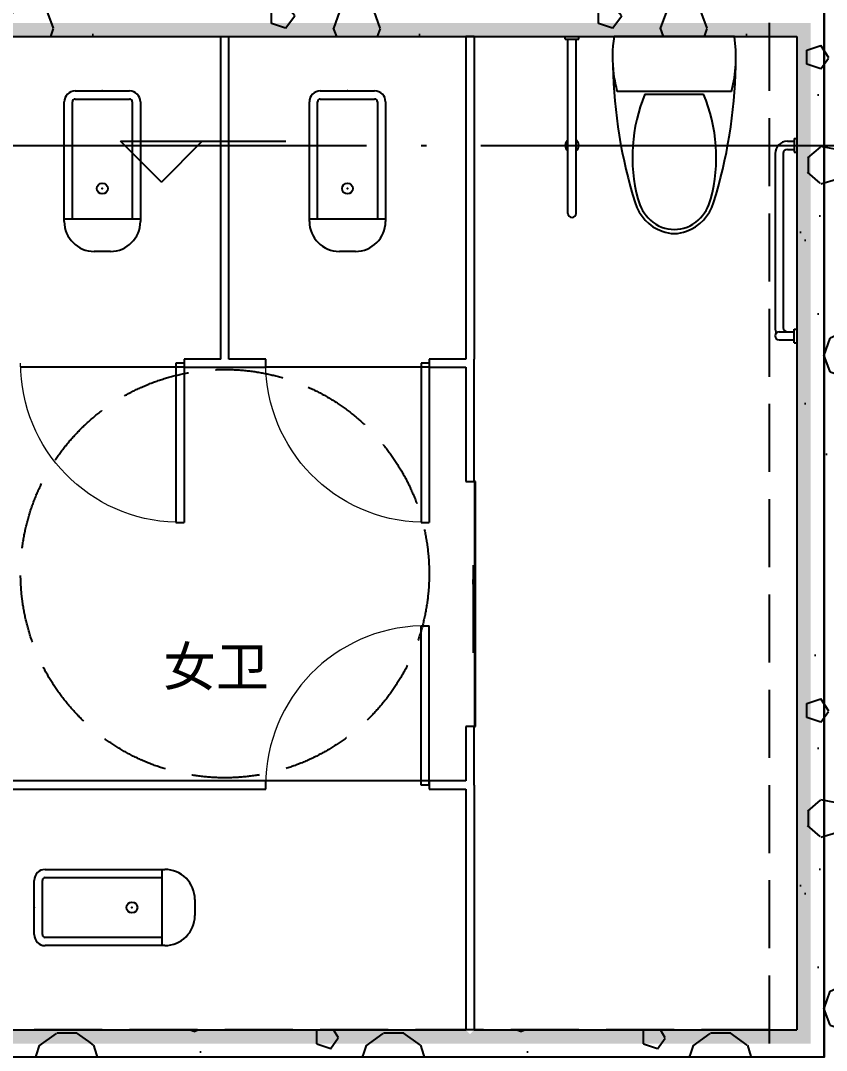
# Model space of a CAD drawing. Extents: x 175123 to 254035, y 15257 to 44959.
# Drawn here: x 185510 to 188468, y 34796 to 38580 of the extents above; entities that cross this region are included whole.
import ezdxf
from ezdxf.enums import TextEntityAlignment as Align
from ezdxf.xclip import XClip

# ---------------------------------------------------------------- set-up
doc = ezdxf.new("R2010")
doc.units = 0
doc.header["$LTSCALE"] = 1000
doc.header["$MEASUREMENT"] = 0
doc.header["$XCLIPFRAME"] = 2
for name, pattern in [('13#结构梁$0$DASH', [0.35, 0.25, -0.1]), ('X-104 13#平面$0$DASH', [0.35, 0.25, -0.1]), ('X-104 13#平面$0$DOTE', [2.4200000000000004, 2, -0.2, 0.02, -0.2])]:
    doc.linetypes.add(name, pattern=pattern)
for name, color, linetype in [('01-标注_标高', 200, 'Continuous'), ('02-TEXT_标注', 130, 'Continuous'), ('13#结构梁$0$s-beam', 4, '13#结构梁$0$DASH'), ('AXIS_TEXT', 7, 'Continuous'), ('PUB_WALL', 9, 'Continuous'), ('X-104 13#平面$0$A-I_卫-洁具', 241, 'Continuous'), ('X-104 13#平面$0$A-I_卫-隔断', 214, 'Continuous'), ('X-104 13#平面$0$A_AXIS-轴线', 36, 'X-104 13#平面$0$DOTE'), ('X-104 13#平面$1$05-填充_天正', 26, 'Continuous'), ('X-104 13#平面$1$A_STR-砌块墙', 121, 'Continuous')]:
    doc.layers.add(name, color=color, linetype=linetype)
doc.layers.add('X-104 13#平面$0$000套内', color=226, linetype='Continuous', lineweight=30, plot=False)
doc.styles.add('COMPLEX', font='COMPLEX')
doc.styles.get("Standard").update_dxf_attribs({"font": 'STXIHEI.TTF'})
doc.styles.add('图签信息$0$华文细黑', font='STXIHEI.TTF', dxfattribs={"height": 10})
pattern_1 = [(0, (354, -366), (600, 1200), [0, -1200]), (0, (-348, -528), (600, 1200), [0, -1200]), (0, (42, -540), (600, 1200), [0, -1200]), (0, (468, -186), (600, 1200), [0, -1200]), (0, (-30, -600), (600, 1200), [0, -1200]), (0, (588, 570), (600, 1200), [0, -1200]), (0, (222, 474), (600, 1200), [0, -1200]), (0, (413.9999999999999, 324), (600, 1200), [0, -1200]), (0, (-564, 300), (600, 1200), [0, -1200]), (0, (24, 246), (600, 1200), [0, -1200]), (0, (-204, -60), (600, 1200), [0, -1200]), (0, (-192, -509.9999999999999), (600, 1200), [0, -1200]), (0, (258, -558), (600, 1200), [0, -1200]), (0, (588, -30), (600, 1200), [0, -1200]), (0, (-534, -216), (600, 1200), [0, -1200]), (0, (-432, -12), (600, 1200), [0, -1200]), (0, (36, -96), (600, 1200), [0, -1200]), (0, (-132, -270), (600, 1200), [0, -1200]), (0, (-228, 126), (600, 1200), [0, -1200]), (0, (-78, 576), (600, 1200), [0, -1200]), (0, (-486.0000000000001, -468), (600, 1200), [0, -1200]), (0, (174, 330), (600, 1200), [0, -1200]), (0, (-384, 348), (600, 1200), [0, -1200]), (0, (-480, 504), (600, 1200), [0, -1200]), (130.601294, (514.285716, 194.285712), (-2999.999966861969, 3600.000015739533), [52.683108, -22074.222]), (18.4349488, (428.571432, 217.142856), (2999.999988936139, 1199.999991146445), [54.21048, -7535.2558]), (90, (428.571432, 165.714288), (600.0000000000001, 1200), [51.428568, -2348.5713]), (161.565051, (480, 148.571424), (-3000.000015105215, 1199.999910544823), [54.21048, -7535.2558]), (53.1301023, (480, 148.571424), (600.0000011342403, 1199.99999943288), [57.14286, -5942.856999999999]), (135, (525.714288, -462.85704), (-600.0000725322863, 1199.999918790402), [48.48732, -3345.6252]), (45, (457.142856, -462.85704), (599.9999961647541, 1199.999995157935), [48.48732, -3345.6252]), (135, (491.428572, -497.1428400000001), (-600.0000725322863, 1199.999918790402), [48.48732, -3345.6252]), (45, (491.428572, -497.1428400000001), (599.9999961647541, 1199.999995157935), [48.48732, -3345.6252]), (116.565051, (-51.42852, 342.857148), (-0.0001043859734650709, 2399.999934707041), [63.887652, -1277.753]), (180, (-79.99991999999999, 399.999996), (-599.9999999999998, 1200), [68.571432, -1131.4285]), (63.43494880000001, (-177.1428, 342.857148), (5.432290706153253e-06, 2399.999988372672), [63.887652, -1277.753]), (116.565051, (-148.5714, 285.714288), (-0.0001043859734650709, 2399.999934707041), [63.887652, -1277.753]), (0, (-148.5714, 285.714288), (600, 1200), [68.571432, -1131.4285]), (63.43494880000001, (-79.99991999999999, 285.714288), (5.432290706153253e-06, 2399.999988372672), [63.887652, -1277.753]), (107.102728, (399.999996, -62.85708000000001), (-1799.999931184909, 6000.000009680287), [77.72269200000001, -32565.805]), (143.972626, (377.142852, 11.428572), (-11399.99985547618, 8399.999990492668), [77.72269200000001, -16244.04]), (180, (314.285712, 57.14286), (-599.9999999999998, 1200), [74.285712, -1125.7142]), (36.02737329999999, (177.14286, 11.428572), (11399.99991575318, 8399.99990944439), [77.72269200000001, -16244.04]), (71.5650511, (154.285716, -57.14279999999999), (1800.000009240657, 5999.99998966958), [72.280632, -7517.185600000001]), (107.102728, (177.14286, -131.42856), (-1799.999931184909, 6000.000009680287), [77.72269200000001, -32565.805]), (143.972626, (240, -177.1428), (-11399.99985547618, 8399.999990492668), [77.72269200000001, -16244.04]), (0, (240, -177.1428), (600, 1200), [74.285712, -1125.7142]), (36.02737329999999, (314.285712, -177.1428), (11399.99991575318, 8399.99990944439), [77.72269200000001, -16244.04]), (71.5650511, (377.142852, -131.42856), (1800.000009240657, 5999.99998966958), [72.280632, -7517.185600000001]), (150.255118, (411.428568, 497.142852), (-1800.000004260273, 1199.999985130039), [46.07004, -9628.639200000001]), (90, (371.428572, 474.28572), (600.0000000000001, 1200), [45.714288, -2354.2855]), (29.7448813, (371.428572, 474.28572), (1800.000001060037, 1199.999994395642), [46.07004, -9628.639200000001]), (116.565051, (131.428572, -354.28572), (-0.0001043859734650709, 2399.999934707041), [63.887652, -1277.753]), (168.690067, (102.857148, -297.1428), (-5400.000004006199, 1199.999969888218), [58.274508, -12179.371]), (41.18592510000001, (0, -325.7142), (14999.99990911732, 13199.99988457684), [60.743688, -25451.604]), (90, (0, -382.85712), (600.0000000000001, 1200), [57.14286, -2342.857]), (138.814074, (45.714288, -422.85708), (-14999.99973338043, 13200.0000840726), [60.743688, -25451.604]), (16.6992442, (45.714288, -422.85708), (19799.99985103278, 5999.99993715613), [59.6589, -24997.075]), (60.9453959, (102.857148, -405.71424), (599.9999984077513, 1199.99998938541), [58.83217200000001, -24650.679]), (109.983106, (-371.42856, 148.571424), (-3000.000011299861, 8399.999977770043), [66.88400399999998, -28024.39499999999]), (155.556045, (-394.28568, 211.428576), (-7800.000029732115, 3599.999925205931), [69.045972, -28930.263]), (24.4439547, (-519.99996, 211.428576), (7800.000003890955, 3599.999982684802), [69.045972, -28930.263]), (70.01689340000001, (-542.85708, 148.571424), (3000.000009044286, 8399.999979161448), [66.88400399999999, -28024.395]), (109.983106, (-519.99996, 85.71428399999999), (-3000.000011299861, 8399.999977770043), [66.88400399999998, -28024.39499999999]), (160.016893, (-457.14276, 62.85714), (-3000.000001763259, 1199.999945333349), [66.88400399999999, -13978.755]), (19.9831065, (-457.14276, 62.85714), (2999.999983528817, 1199.999998096056), [66.88400399999999, -13978.755]), (70.01689340000001, (-394.28568, 85.71428399999999), (3000.000009044286, 8399.999979161448), [66.88400399999999, -28024.395]), (122.005383, (74.285712, 39.999996), (-600.0000805229399, 1199.999938741572), [53.908464, -11266.868]), (18.4349488, (-5.71428, 68.571432), (2999.999988936139, 1199.999991146445), [54.21048, -7535.2558]), (90, (-5.71428, 17.142852), (600.0000000000001, 1200), [51.428568, -2348.5713]), (161.565051, (45.714288, 0), (-3000.000015105215, 1199.999910544823), [54.21048, -7535.2558]), (54.46232220000002, (45.714288, 0), (4199.999993914518, 5999.999991012131), [49.15614, -20596.423]), (116.565051, (-274.28568, -251.42856), (-0.0001043859734650709, 2399.999934707041), [63.887652, -1277.753]), (180, (-302.85708, -194.28564), (-599.9999999999998, 1200), [62.85714, -1137.1428]), (59.0362434, (-399.99996, -251.42856), (600.000001953063, 1199.999994175555), [66.63945599999998, -13927.644]), (120.963756, (-365.71428, -308.57136), (-600.0000819959288, 1199.999944893199), [66.639456, -13927.644]), (0, (-365.71428, -308.57136), (600, 1200), [62.85714, -1137.1428]), (63.43494880000001, (-302.85708, -308.57136), (5.432290706153253e-06, 2399.999988372672), [63.887652, -1277.753])]

# ---------------------------------------------------------------- blocks, each defined once
blk = doc.blocks.new('X-104 13#平面')
at = {"layer": 'PUB_WALL'}
for points in [[(50300.00000000648, 14799.99999999969), (53300.00000000651, 14799.99999999969), (53350.00000000651, 14849.99999999969), (50250.00000000661, 14849.99999999969)], [(53300.00000000651, 14799.99999999969), (53300.00000000652, 11149.9999999997), (53350.00000000652, 11099.9999999997), (53350.00000000651, 14849.99999999969)], [(50300.00000000653, 11149.99999999983), (50700.00000000648, 11149.99999999971), (50700.00000000648, 11099.99999999971), (50250.00000000653, 11099.99999999983)], [(50700.00000000648, 11149.99999999971), (52085.00000000656, 11149.99999999965), (52135.00000000667, 11099.99999999973), (50700.00000000648, 11099.99999999971)], [(52115.00000000668, 11149.9999999997), (53300.00000000652, 11149.9999999997), (53350.00000000652, 11099.9999999997), (52065.00000000656, 11099.9999999997)]]:
    blk.add_hatch(color=0, dxfattribs=at).paths.add_polyline_path(points)
at = {"layer": 'X-104 13#平面$1$05-填充_天正'}
h = blk.add_hatch(dxfattribs=at)
h.set_pattern_fill('加气混凝土', color=0, scale=100, style=0)
h.set_pattern_definition(pattern_1)
h.paths.add_polyline_path([(50250.00000000645, 14949.99999999972), (50250.00000000661, 14849.99999999969), (50300.00000000648, 14799.99999999969), (53300.00000000651, 14799.99999999969), (53350.00000000651, 14849.99999999969), (53366.66666667321, 14899.99999999969), (53350.00000000649, 14949.99999999972), (53300.00000000657, 14999.99999999969), (50300.00000000657, 14999.99999999969)])
h = blk.add_hatch(dxfattribs=at)
h.set_pattern_fill('加气混凝土', color=0, scale=100, style=0)
h.set_pattern_definition(pattern_1)
h.paths.add_polyline_path([(53366.66666667321, 14899.99999999969), (53350.00000000651, 14849.99999999969), (53300.00000000651, 14799.99999999969), (53300.00000000652, 11149.9999999997), (53350.00000000652, 11099.9999999997), (53366.66666667318, 11049.9999999997), (53500.00000000652, 11049.99999999971), (53500.00000000652, 14899.99999999969)])
h = blk.add_hatch(dxfattribs=at)
h.set_pattern_fill('加气混凝土', color=0, scale=100, style=0)
h.set_pattern_definition(pattern_1)
h.paths.add_polyline_path([(50266.6666666732, 11083.33333333308), (50300.00000000654, 10999.99999999971), (50300.00000000654, 10949.99999999971), (50600.00000000637, 10949.99999999981), (50650.00000000637, 10999.99999999951), (50700.00000000641, 11016.66666666639), (50700.00000000648, 11149.99999999971), (50300.00000000653, 11149.99999999983), (50250.00000000653, 11099.99999999983)])
h = blk.add_hatch(dxfattribs=at)
h.set_pattern_fill('加气混凝土', color=0, scale=100, style=0)
h.set_pattern_definition(pattern_1)
h.paths.add_polyline_path([(50700.00000000641, 11016.66666666639), (50750.00000000686, 10999.99999999974), (50800.00000000639, 10949.99999999966), (52100.00000000657, 10949.99999999971), (52100.0000000066, 11083.33333333302), (52135.00000000667, 11099.99999999973), (52085.00000000656, 11149.99999999965), (50700.00000000648, 11149.99999999971)])
h = blk.add_hatch(dxfattribs=at)
h.set_pattern_fill('加气混凝土', color=0, scale=100, style=0)
h.set_pattern_definition(pattern_1)
h.paths.add_polyline_path([(52100.00000000661, 11083.33333333302), (52100.00000000657, 10949.99999999971), (53300.00000000651, 10949.99999999969), (53350.00000000651, 10999.9999999997), (53366.66666667318, 11049.9999999997), (53350.00000000652, 11099.9999999997), (53300.00000000652, 11149.9999999997), (52115.00000000668, 11149.9999999997), (52065.00000000656, 11099.9999999997)])
at = {"color": 0}
for p, q in [((52449.50000009881, 14789.99999893491), (52449.50000003921, 14799.99999202077)), ((52499.50000033723, 14789.99999994819), (52499.49999997961, 14800.00000000779)), ((53070.78125000652, 14799.99999999939), (52629.21875000652, 14799.99999999939)), ((53076.38930750652, 14749.82349249939), (53070.78125000652, 14799.99999999939)), ((52449.50000009881, 14789.99999893491), (52499.50000033723, 14789.99999994819)), ((52459.50001410591, 14149.99926585738), (52459.50000003921, 14789.99999905412)), ((52489.5000140463, 14149.99833793227), (52489.50000039684, 14789.99999976937)), ((53076.38930750652, 14697.77363499939), (53076.38930750652, 14749.82349249939)), ((53070.93125750652, 14648.41842249939), (53076.38930750652, 14697.77363499939)), ((53059.53125000652, 14597.49999999939), (53070.93125750652, 14648.41842249939)), ((50650.21656120129, 14599.99999998968, 1e-08), (50849.78343881178, 14599.99999998968, 1e-08)), ((50650.21656120129, 14569.99999998968, 1e-08), (50849.78343881178, 14569.99999998968, 1e-08)), ((51550.21656120129, 14599.99999998968, 1e-08), (51749.78343881178, 14599.99999998968, 1e-08)), ((51550.21656120129, 14569.99999998968, 1e-08), (51749.78343881178, 14569.99999998968, 1e-08)), ((53059.53125000652, 14597.49999999939), (52640.46875000652, 14597.49999999939)), ((52742.34938362299, 14588.23638999939), (52957.65063889005, 14588.23638999939)), ((50610.2165612013, 14120.34357100992, 1e-08), (50610.2165612013, 14559.99999998968, 1e-08)), ((50640.2165612013, 14130.34357100992, 1e-08), (50640.2165612013, 14559.99999998968, 1e-08)), ((50859.78343881178, 14559.99999998968, 1e-08), (50859.78343881178, 14130.34357100992, 1e-08)), ((50889.78343881178, 14559.99999998968, 1e-08), (50889.78343881178, 14120.34357100992, 1e-08)), ((51510.2165612013, 14120.34357100992, 1e-08), (51510.2165612013, 14559.99999998968, 1e-08)), ((51540.2165612013, 14130.34357100992, 1e-08), (51540.2165612013, 14559.99999998968, 1e-08)), ((51759.78343881178, 14559.99999998968, 1e-08), (51759.78343881178, 14130.34357100992, 1e-08)), ((51789.78343881178, 14559.99999998968, 1e-08), (51789.78343881178, 14120.34357100992, 1e-08)), ((53264.99999970644, 14415.00000006775), (53290.00000006406, 14415.00000012735)), ((53290.00000012367, 14424.99999994854), (53300.00000012367, 14425.00000012735)), ((53290.00000012367, 14424.99999994854), (53290.00000018327, 14375.00000012735)), ((53264.99999982565, 14385.00000006775), (53290.00000006406, 14385.00000012735)), ((53219.99999309032, 14370.00000024656), (53220.00000519006, 13729.99999988893)), ((53249.99999314993, 14370.00000024656), (53250.00000519006, 13729.99999988893)), ((53290.00000018327, 14375.00000012735), (53300.00000000446, 14375.00000012735)), ((50610.2165612013, 14130.34357100992, 1e-08), (50889.78343881178, 14130.34357100992, 1e-08)), ((51510.2165612013, 14130.34357100992, 1e-08), (51789.78343881178, 14130.34357100992, 1e-08)), ((50779.78343881178, 14010.34357100992, 1e-08), (50720.2165612013, 14010.34357100992, 1e-08)), ((51679.78343881178, 14010.34357100992, 1e-08), (51620.2165612013, 14010.34357100992, 1e-08)), ((53234.99835169761, 13715.00000000814), (53290.00000542848, 13715.00000006775)), ((53290.00000536888, 13725.00000012735), (53300.00000554769, 13725.00000000814)), ((53290.0000056669, 13675.00000000814), (53290.00000536888, 13725.00000012735)), ((53234.99928033798, 13685.00000012735), (53290.00000548809, 13685.00000006775)), ((53290.0000056669, 13675.00000000814), (53299.99999857395, 13675.00000012735)), ((51020.00000000653, 13599.99999999962), (51020.00000000653, 13014.99999999962)), ((51050.00000000653, 13599.99999999962), (51020.00000000653, 13599.99999999962)), ((51050.00000000653, 13599.99999999962), (51050.00000000653, 13014.99999999962)), ((51920.00000000612, 13599.99999999962), (51920.00000000612, 13014.99999999962)), ((51950.00000000612, 13599.99999999962), (51920.00000000612, 13599.99999999962)), ((51950.00000000612, 13599.99999999962), (51950.00000000612, 13014.99999999962)), ((51020.00000000653, 13014.99999999962), (51050.00000000653, 13014.99999999962)), ((51920.00000000612, 13014.99999999962), (51950.00000000612, 13014.99999999962)), ((51920.0000000065, 12049.99999999963), (51920.0000000065, 12634.99999999963)), ((51920.0000000065, 12634.99999999963), (51950.0000000065, 12634.99999999963)), ((51950.0000000065, 12049.99999999963), (51950.0000000065, 12634.99999999963)), ((51950.0000000065, 12049.99999999963), (51920.0000000065, 12049.99999999963)), ((50540.00000001647, 11739.78343880487, 1e-08), (50979.65642899623, 11739.78343880487, 1e-08)), ((50969.65642899624, 11460.21656119439, 1e-08), (50969.65642899623, 11739.78343880487, 1e-08)), ((50500.00000001648, 11500.21656119439, 1e-08), (50500.00000001647, 11699.78343880487, 1e-08)), ((50530.00000001648, 11500.21656119439, 1e-08), (50530.00000001647, 11699.78343880487, 1e-08)), ((50540.00000001647, 11709.78343880488, 1e-08), (50969.65642899624, 11709.78343880487, 1e-08)), ((51089.65642899624, 11629.78343880487, 1e-08), (51089.65642899624, 11570.21656119439, 1e-08)), ((50969.65642899624, 11490.21656119439, 1e-08), (50540.00000001648, 11490.21656119439, 1e-08)), ((50979.65642899624, 11460.21656119439, 1e-08), (50540.00000001648, 11460.21656119439, 1e-08))]:
    blk.add_line(p, q, dxfattribs=at)
at = {"color": 0, "linetype": 'Continuous'}
for p, q in [((52115.00000000658, 13164.99999998803), (52116.35079747384, 13164.99999998803)), ((52120.59854015083, 13164.99999998803), (52116.35079747384, 13164.99999998803)), ((52116.35079747384, 13164.99999998803), (52116.35079747384, 12264.99999998803)), ((52120.59854015083, 12264.99999998803), (52120.59854015083, 13164.99999998803)), ((52113.12500000658, 12857.5205114247), (52110.2233170339, 12787.40256776062)), ((52113.12500000658, 12534.99999998738), (52113.12500000658, 12857.5205114247)), ((52110.2233170339, 12787.40256776062), (52113.12500000658, 12787.40256776062)), ((52115.00000000658, 12264.99999998803), (52116.35079747384, 12264.99999998803)), ((52116.35079747384, 12264.99999998803), (52120.59854015083, 12264.99999998803))]:
    blk.add_line(p, q, dxfattribs=at)
at = {"color": 0}
for centre in [(50750.00000000653, 14241.38539878821, 1e-08), (51650.00000000653, 14241.38539878821, 1e-08), (50858.61460121794, 11599.99999999963, 1e-08)]:
    blk.add_circle(centre, 20, dxfattribs=at)
for centre, radius, start, end in [((53086.25000000652, 14723.82811749939), 463.335435, 170.5376779999779, 187.7399460000488), ((54446.89330416454, 14729.49776260419), 1822.905267548176, 181.2223680168264, 197.2477400730424), ((51253.1066958485, 14729.49776260419), 1822.905267548176, 342.7522599269576, 358.7776319831736), ((53086.25000000652, 14723.82811749939), 463.335435, 187.7399460000488, 195.8219820000042), ((50650.21656120129, 14559.99999998968, 1e-08), 39.99999999999272, 90, 180.0000000000053), ((50650.2165612013, 14559.99999998968, 1e-08), 10, 90, 180), ((50849.78343881178, 14559.99999998968, 1e-08), 40, 0, 90), ((50849.78343881178, 14559.99999998968, 1e-08), 10, 0, 90), ((51550.21656120129, 14559.99999998968, 1e-08), 39.99999999999272, 90, 180.0000000000053), ((51550.2165612013, 14559.99999998968, 1e-08), 10, 90, 180), ((51749.78343881178, 14559.99999998968, 1e-08), 40, 0, 90), ((51749.78343881178, 14559.99999998968, 1e-08), 10, 0, 90), ((53298.20214820083, 14356.55829977691), 602.2018211347166, 157.3737438773605, 194.7785650587826), ((52401.79787431221, 14356.55829977691), 602.2018211347166, 345.2214349412175, 22.62625612263958), ((52474.50000015842, 14399.99999953096, -9.52677845565972e-09), 25, 126.8698689591329, 233.1301337731304), ((52474.50000015842, 14399.99999953096, -9.52677845565972e-09), 25, 306.8699297476497, 53.13007230171968), ((53264.99999988525, 14370.00000012735), 45.00000000000363, 90, 180), ((53264.99999988525, 14370.00000012735), 15, 90, 180), ((52862.18639294572, 14237.50171889698), 163.5812782416205, 197.2477400730424, 249.5476091936364), ((52873.26485846717, 14244.45507909379), 162.7261878014058, 194.7785650587826, 226.8542646014217), ((52837.81360706731, 14237.50171889698), 163.5812782416205, 290.4523908063636, 342.7522599269576), ((52826.73516404587, 14244.45507909379), 162.7261878014058, 313.1457353985783, 345.2214349412175), ((52474.50001410591, 14149.9999910671), 14.99999998312334, 180, 0), ((50720.2165612013, 14120.34357100992, 1e-08), 110, 180.000000000001, 270), ((50779.78343881178, 14120.34357100992, 1e-08), 110, 270, 0), ((51620.2165612013, 14120.34357100992, 1e-08), 110, 180.000000000001, 270), ((51679.78343881178, 14120.34357100992, 1e-08), 110, 270, 0), ((52850.00001125652, 14219.63346511891), 128.7061108459816, 226.8542646014217, 313.1457353985783), ((52850.00000000652, 14204.82498209531), 128.7061108459816, 249.5476091936364, 290.4523908063636), ((53265.00000519006, 13730.00000012735), 45.00000000000363, 180, 205.5287801638453), ((53235.00000519006, 13700.00000012735), 14.99999998312334, 90, 270), ((53265.00000519006, 13730.00000012735), 15, 180, 270), ((50540.00000001647, 11699.78343880487, 1e-08), 40, 90, 180), ((50979.65642899624, 11629.78343880487, 1e-08), 110.0000000000036, 1.894916650949028e-12, 90.00000000000378), ((50540.00000001647, 11699.78343880488, 1e-08), 10, 90, 180), ((50979.65642899624, 11570.21656119439, 1e-08), 110, 270, 0), ((50540.00000001647, 11500.21656119439, 1e-08), 39.99999999999636, 180.0000000000053, 270.0000000000105), ((50540.00000001648, 11500.21656119439, 1e-08), 10, 180, 270)]:
    blk.add_arc(centre, radius, start, end, dxfattribs=at)
at = {"color": 0, "lineweight": 13, "extrusion": (0, 0, -1)}
for centre in [(51035.00000000653, 13599.99999999962), (51935.00000000612, 13599.99999999962)]:
    blk.add_ellipse(centre, major_axis=(-413.6574669941309, 413.6574669941307), ratio=0.9999999999999988, start_param=3.95263465312736, end_param=5.497787143782137, dxfattribs=at)
at = {"color": 0, "lineweight": 13}
blk.add_ellipse((51935.0000000065, 12049.99999999963), major_axis=(-413.6574669941305, 413.6574669941305), ratio=0.9999999999999979, start_param=-0.7597543272573318, end_param=0.7853981633974492, dxfattribs=at)
at = {"color": 0}
for p in [(50750.00000000653, 14599.99999999968), (51650.00000000653, 14599.99999999968), (50750.00000000653, 14241.38539878821, 1e-08), (51650.00000000653, 14241.38539878821, 1e-08), (50500.00000000648, 11599.99999999963), (50858.61460121794, 11599.99999999963, 1e-08)]:
    blk.add_point(p, dxfattribs=at)
at = {"layer": '13#结构梁$0$s-beam', "color": 0}
for p, q in [((53200.00106251542, 9000.000176773996), (53200.00087305985, 18513.90008128409)), ((53200.00100831839, 11150.00017670365), (48700.00038612005, 11149.99983097785))]:
    blk.add_line(p, q, dxfattribs=at)
at = {"layer": 'X-104 13#平面$0$000套内', "color": 0}
blk.add_lwpolyline([(7100.000000003152, -1550.000000000497), (21949.99999999995, -1550.000000000005), (21950, -950.0000000000144), (48400.00000000652, -950), (48400.00000000652, 11049.99999999971), (53400.00000000652, 11049.99999999971), (53400.00000000652, 18099.99999999973), (58249.99999999994, 18099.99999999973), (58249.99999999995, 18889.98122512306), (53289.06962433707, 23052.69607363776), (37949.99999999994, 14213.31606116103), (37949.99999999986, 10049.99999999997), (12454.85512413024, 10049.99999999997), (4447.428597971112, 15350.00000000007), (4099.999999999926, 15350.00000000006), (4100.000000000031, 6299.999999999965), (7100.000000000027, 6299.999999999968), (7100.000000000029, -1550.000000000497)], dxfattribs=at)
at = {"layer": 'X-104 13#平面$0$A-I_卫-洁具', "color": 0, "linetype": 'X-104 13#平面$0$DASH'}
blk.add_circle((51200.00000000597, 12826.5709121621), 750, dxfattribs=at)
at = {"layer": 'X-104 13#平面$0$A-I_卫-隔断', "color": 0}
for p, q in [((51185.00000000652, 13614.99999999973), (51185.00000000653, 14799.99999999968)), ((51185.00000000653, 14799.99999999968), (51215.00000000653, 14799.99999999968)), ((51215.00000000662, 13614.9999999996), (51215.00000000653, 14799.99999999968)), ((52085.00000000658, 14799.99999999968), (52085.00000000658, 13614.9999999996)), ((52115.00000000658, 14799.99999999968), (52085.00000000658, 14799.99999999968)), ((52115.00000000658, 14799.99999999968), (52115.00000000658, 13614.99999999962)), ((51050.00000000653, 13584.99999999962), (50450.00000000653, 13584.99999999962)), ((51185.00000000652, 13614.99999999973), (51050.00000000597, 13614.99999999984)), ((51050.00000000597, 13614.99999999984), (51050.00000000597, 13584.99999999955)), ((51050.00000000597, 13584.99999999955), (51200.00000000653, 13584.99999999962)), ((51200.00000000653, 13584.99999999962), (51350.00000000596, 13584.99999999965)), ((51350.00000000596, 13614.99999999959), (51215.00000000662, 13614.9999999996)), ((51350.00000000596, 13584.99999999965), (51350.00000000596, 13614.99999999959)), ((51950.00000000612, 13584.99999999962), (51350.00000000612, 13584.99999999962)), ((52085.00000000658, 13614.9999999996), (51950.00000000596, 13614.99999999959)), ((51950.00000000596, 13614.99999999959), (51950.00000000597, 13584.99999999963)), ((51950.00000000597, 13584.99999999963), (52085.00000000658, 13584.99999999961)), ((52085.00000000658, 13584.99999999961), (52085.00000000655, 13164.99999998808)), ((52115.00000000658, 13164.99999998808), (52115.00000000658, 13614.99999999962)), ((52085.00000000655, 13164.99999998808), (52115.00000000658, 13164.99999998808)), ((52115.00000000658, 12264.99999998808), (52085.00000000655, 12264.99999998808)), ((52085.00000000655, 12264.99999998808), (52085.00000000658, 12064.99999999963)), ((52115.00000000658, 12049.99999999963), (52115.00000000658, 12264.99999998808)), ((51350.00000000596, 12064.9999999996), (50300.0000000059, 12064.99999999963)), ((50300.00000000653, 12034.99999999963), (51350.00000000596, 12034.99999999965)), ((51350.00000000596, 12034.99999999965), (51350.00000000596, 12064.9999999996)), ((51950.0000000065, 12064.99999999963), (51350.0000000065, 12064.99999999963)), ((52085.00000000658, 12064.99999999963), (51950.00000000596, 12064.9999999996)), ((51950.00000000596, 12064.9999999996), (51950.00000000597, 12034.99999999965)), ((51950.00000000597, 12034.99999999965), (52085.00000000656, 12034.99999999963)), ((52085.00000000656, 12034.99999999963), (52085.00000000656, 11149.99999999965)), ((52115.00000000658, 12049.99999999963), (52115.00000000668, 11149.9999999997))]:
    blk.add_line(p, q, dxfattribs=at)
at = {"layer": 'X-104 13#平面$0$A_AXIS-轴线', "color": 0, "linetype": 'X-104 13#平面$0$DOTE'}
blk.add_line((39500, 14400.00000000007), (60408.42140219617, 14400.00000000009), dxfattribs=at)
at = {"layer": 'X-104 13#平面$1$A_STR-砌块墙', "color": 0}
for p, q in [((50300.00000000648, 14799.99999999969), (53300.00000000651, 14799.99999999969)), ((53300.00000000651, 14799.99999999969), (53300.00000000652, 11149.9999999997)), ((50300.00000000653, 11149.99999999983), (50700.00000000648, 11149.99999999971)), ((50700.00000000648, 11149.99999999971), (52085.00000000656, 11149.99999999965)), ((52115.00000000668, 11149.9999999997), (53300.00000000652, 11149.9999999997))]:
    blk.add_line(p, q, dxfattribs=at)
at = {"color": 0, "style": '图签信息$0$华文细黑'}
for p in [(72170.31718589018, 105564.7669967284), (72170.31718589018, 43164.7669967284), (72170.31718589018, -19235.2330032716)]:
    blk.add_attdef('200X', text='', height=100, dxfattribs=at).set_placement(p, align=Align.BOTTOM_RIGHT)
at = {"layer": 'AXIS_TEXT', "color": 0, "style": 'COMPLEX'}
for height, width, p, p2 in [(448, 1.041666666666667, (-399.9999999999992, 156296.2506267914), (7.958078640513122e-13, 156296.2506267914)), (448, 1.041666666666667, (7800, 156296.2506267914), (8200, 156296.2506267914)), (448, 1.041666666666667, (12300, 156296.2506267914), (12700, 156296.2506267914)), (448, 1.041666666666667, (21300, 156296.2506267914), (21700, 156296.2506267914)), (448, 1.041666666666667, (30300, 156296.2506267914), (30700, 156296.2506267914)), (448, 1.041666666666667, (39300, 156296.2506267914), (39700, 156296.2506267914)), (448, 1.041666666666667, (48300, 156296.2506267914), (48700, 156296.2506267914)), (448, 1.041666666666667, (57300, 156296.2506267914), (57700, 156296.2506267914)), (448, 1.041666666666667, (-7525.015515749811, 142576), (-7125.015515749811, 142576)), (448, 1.041666666666667, (64743.47067045257, 142576), (65143.47067045257, 142576)), (448, 1.041666666666667, (-7525.015515749811, 139476.0000000001), (-7125.015515749811, 139476.0000000001)), (448, 1.041666666666667, (64743.47067045257, 138976.0000000001), (65143.47067045257, 138976.0000000001)), (448, 1.041666666666667, (-7525.015515749812, 133576), (-7125.015515749812, 133576)), (448, 1.041666666666667, (64743.47067045257, 133576), (65143.47067045257, 133576)), (448, 1.041666666666667, (-7525.015515749812, 124576), (-7125.015515749812, 124576)), (448, 1.041666666666667, (64743.47067045257, 124576), (65143.47067045257, 124576)), (448, 1.041666666666667, (-400.0000000000014, 112775.0139663166), (-1.335820343228988e-12, 112775.0139663166)), (448, 1.041666666666667, (7799.999999999998, 112775.0139663166), (8199.999999999998, 112775.0139663166)), (448, 1.041666666666667, (12300, 112775.0139663166), (12700, 112775.0139663166)), (448, 1.041666666666667, (21300, 112775.0139663166), (21700, 112775.0139663166)), (448, 1.041666666666667, (30300, 112775.0139663166), (30700, 112775.0139663166)), (448, 1.041666666666667, (39300, 112775.0139663166), (39700, 112775.0139663166)), (448, 1.041666666666667, (48300, 112775.0139663166), (48700, 112775.0139663166)), (448, 1.041666666666667, (57300, 112775.0139663166), (57700, 112775.0139663166)), (448, 1.041666666666667, (-399.999999999999, 89896.25062679139), (1.051603248924948e-12, 89896.25062679139)), (448, 1.041666666666667, (7800.000000000002, 89896.25062679139), (8200.000000000002, 89896.25062679139)), (448, 1.041666666666667, (12300, 89896.25062679139), (12700, 89896.25062679139)), (448, 1.041666666666667, (21300, 89896.25062679139), (21700, 89896.25062679139)), (448, 1.041666666666667, (30300, 89896.25062679139), (30700, 89896.25062679139)), (448, 1.041666666666667, (39300, 89896.25062679139), (39700, 89896.25062679139)), (448, 1.041666666666667, (48300, 89896.25062679139), (48700, 89896.25062679139)), (448, 1.041666666666667, (57300, 89896.25062679139), (57700, 89896.25062679139)), (448, 1.041666666666667, (-7525.015515749811, 80176), (-7125.015515749811, 80176)), (448, 1.041666666666667, (64743.47067045257, 80176), (65143.47067045257, 80176)), (448, 1.041666666666667, (-7525.015515749811, 77076.00000000009), (-7125.015515749811, 77076.00000000009)), (448, 1.041666666666667, (64743.47067045257, 76576.00000000009), (65143.47067045257, 76576.00000000009)), (448, 1.041666666666667, (-7525.015515749812, 71176.00000000003), (-7125.015515749812, 71176.00000000003)), (448, 1.041666666666667, (64743.47067045257, 71176.00000000003), (65143.47067045257, 71176.00000000003)), (448, 1.041666666666667, (-7525.015515749812, 62176), (-7125.015515749812, 62176)), (448, 1.041666666666667, (64743.47067045257, 62176), (65143.47067045257, 62176)), (448, 1.041666666666667, (-400.0000000000003, 50375.01396631659), (-3.410605131648481e-13, 50375.01396631659)), (448, 1.041666666666667, (7800, 50375.01396631659), (8200, 50375.01396631659)), (448, 1.041666666666667, (12300, 50375.01396631659), (12700, 50375.01396631659)), (448, 1.041666666666667, (21300, 50375.01396631659), (21700, 50375.01396631659)), (448, 1.041666666666667, (30300, 50375.01396631659), (30700, 50375.01396631659)), (448, 1.041666666666667, (39300, 50375.01396631659), (39700, 50375.01396631659)), (448, 1.041666666666667, (48300, 50375.01396631659), (48700, 50375.01396631659)), (448, 1.041666666666667, (57300, 50375.01396631659), (57700, 50375.01396631659)), (448, 1.041666666666667, (-399.999999999999, 27496.25062679139), (1.051603248924948e-12, 27496.25062679139)), (448, 1.041666666666667, (7800.000000000002, 27496.25062679139), (8200.000000000002, 27496.25062679139)), (448, 1.041666666666667, (12300, 27496.25062679139), (12700, 27496.25062679139)), (448, 1.041666666666667, (21300, 27496.25062679139), (21700, 27496.25062679139)), (448, 1.041666666666667, (30300, 27496.25062679139), (30700, 27496.25062679139)), (448, 1.041666666666667, (39300, 27496.25062679139), (39700, 27496.25062679139)), (448, 1.041666666666667, (48300, 27496.25062679139), (48700, 27496.25062679139)), (448, 1.041666666666667, (57300, 27496.25062679139), (57700, 27496.25062679139)), (448, 1.041666666666667, (-7525.015515749811, 17776), (-7125.015515749811, 17776)), (448, 1.041666666666667, (64743.47067045257, 17776), (65143.47067045257, 17776)), (448, 1.041666666666667, (-7525.015515749811, 14676.00000000009), (-7125.015515749811, 14676.00000000009)), (448, 1.041666666666667, (64743.47067045257, 14176.00000000009), (65143.47067045257, 14176.00000000009)), (448, 1.041666666666667, (-7525.015515749812, 8776.000000000031), (-7125.015515749812, 8776.000000000031)), (448, 1.041666666666667, (64743.47067045257, 8776.00000000003), (65143.47067045257, 8776.00000000003)), (448.0000000000001, 1.041666666666666, (-7525.015515749812, -223.9999999999995), (-7125.015515749812, -223.9999999999995)), (448.0000000000001, 1.041666666666667, (64743.47067045257, -224.000000000001), (65143.47067045257, -224.000000000001)), (448, 1.041666666666667, (-400.0000000000003, -12024.98603368341), (-3.410605131648481e-13, -12024.98603368341)), (448, 1.041666666666667, (7800, -12024.98603368341), (8200, -12024.98603368341)), (448, 1.041666666666667, (12300, -12024.98603368341), (12700, -12024.98603368341)), (448, 1.041666666666667, (21300, -12024.98603368341), (21700, -12024.98603368341)), (448, 1.041666666666667, (30300, -12024.98603368341), (30700, -12024.98603368341)), (448, 1.041666666666667, (39300, -12024.98603368341), (39700, -12024.98603368341)), (448, 1.041666666666667, (48300, -12024.98603368341), (48700, -12024.98603368341)), (448, 1.041666666666667, (57300, -12024.98603368341), (57700, -12024.98603368341))]:
    blk.add_attdef('A', text='', height=height, dxfattribs=dict(at, width=width)).set_placement(p, p2, align=Align.FIT)

msp = doc.modelspace()

# ---------------------------------------------------------------- linework, layer by layer
at = {"layer": '01-标注_标高'}
for p, q in [((186026.6912414137, 37986.31325115467), (185876.6912414137, 38136.31325115467)), ((185876.6912414137, 38136.31325115467), (186483.9628487058, 38136.31325115467)), ((186026.6912414137, 37986.31325115467), (186176.6912414137, 38136.31325115467))]:
    msp.add_line(p, q, dxfattribs=at)

# ---------------------------------------------------------------- block references
at = {"color": 251}
ref = msp.add_blockref('X-104 13#平面', (135059.848004122, 23721.20475974301), dxfattribs=at)
XClip(ref).set_block_clipping_path([(47300.000000006556, 8199.999999999825), (54100.00000000717, 18799.999999999825)])

# ---------------------------------------------------------------- texts
at = {"layer": '02-TEXT_标注'}
msp.add_text('女卫', height=142.7128820960698, dxfattribs=at).set_placement((186032.7416050268, 36134.40766861843))

doc.saveas('drawing.dxf')
